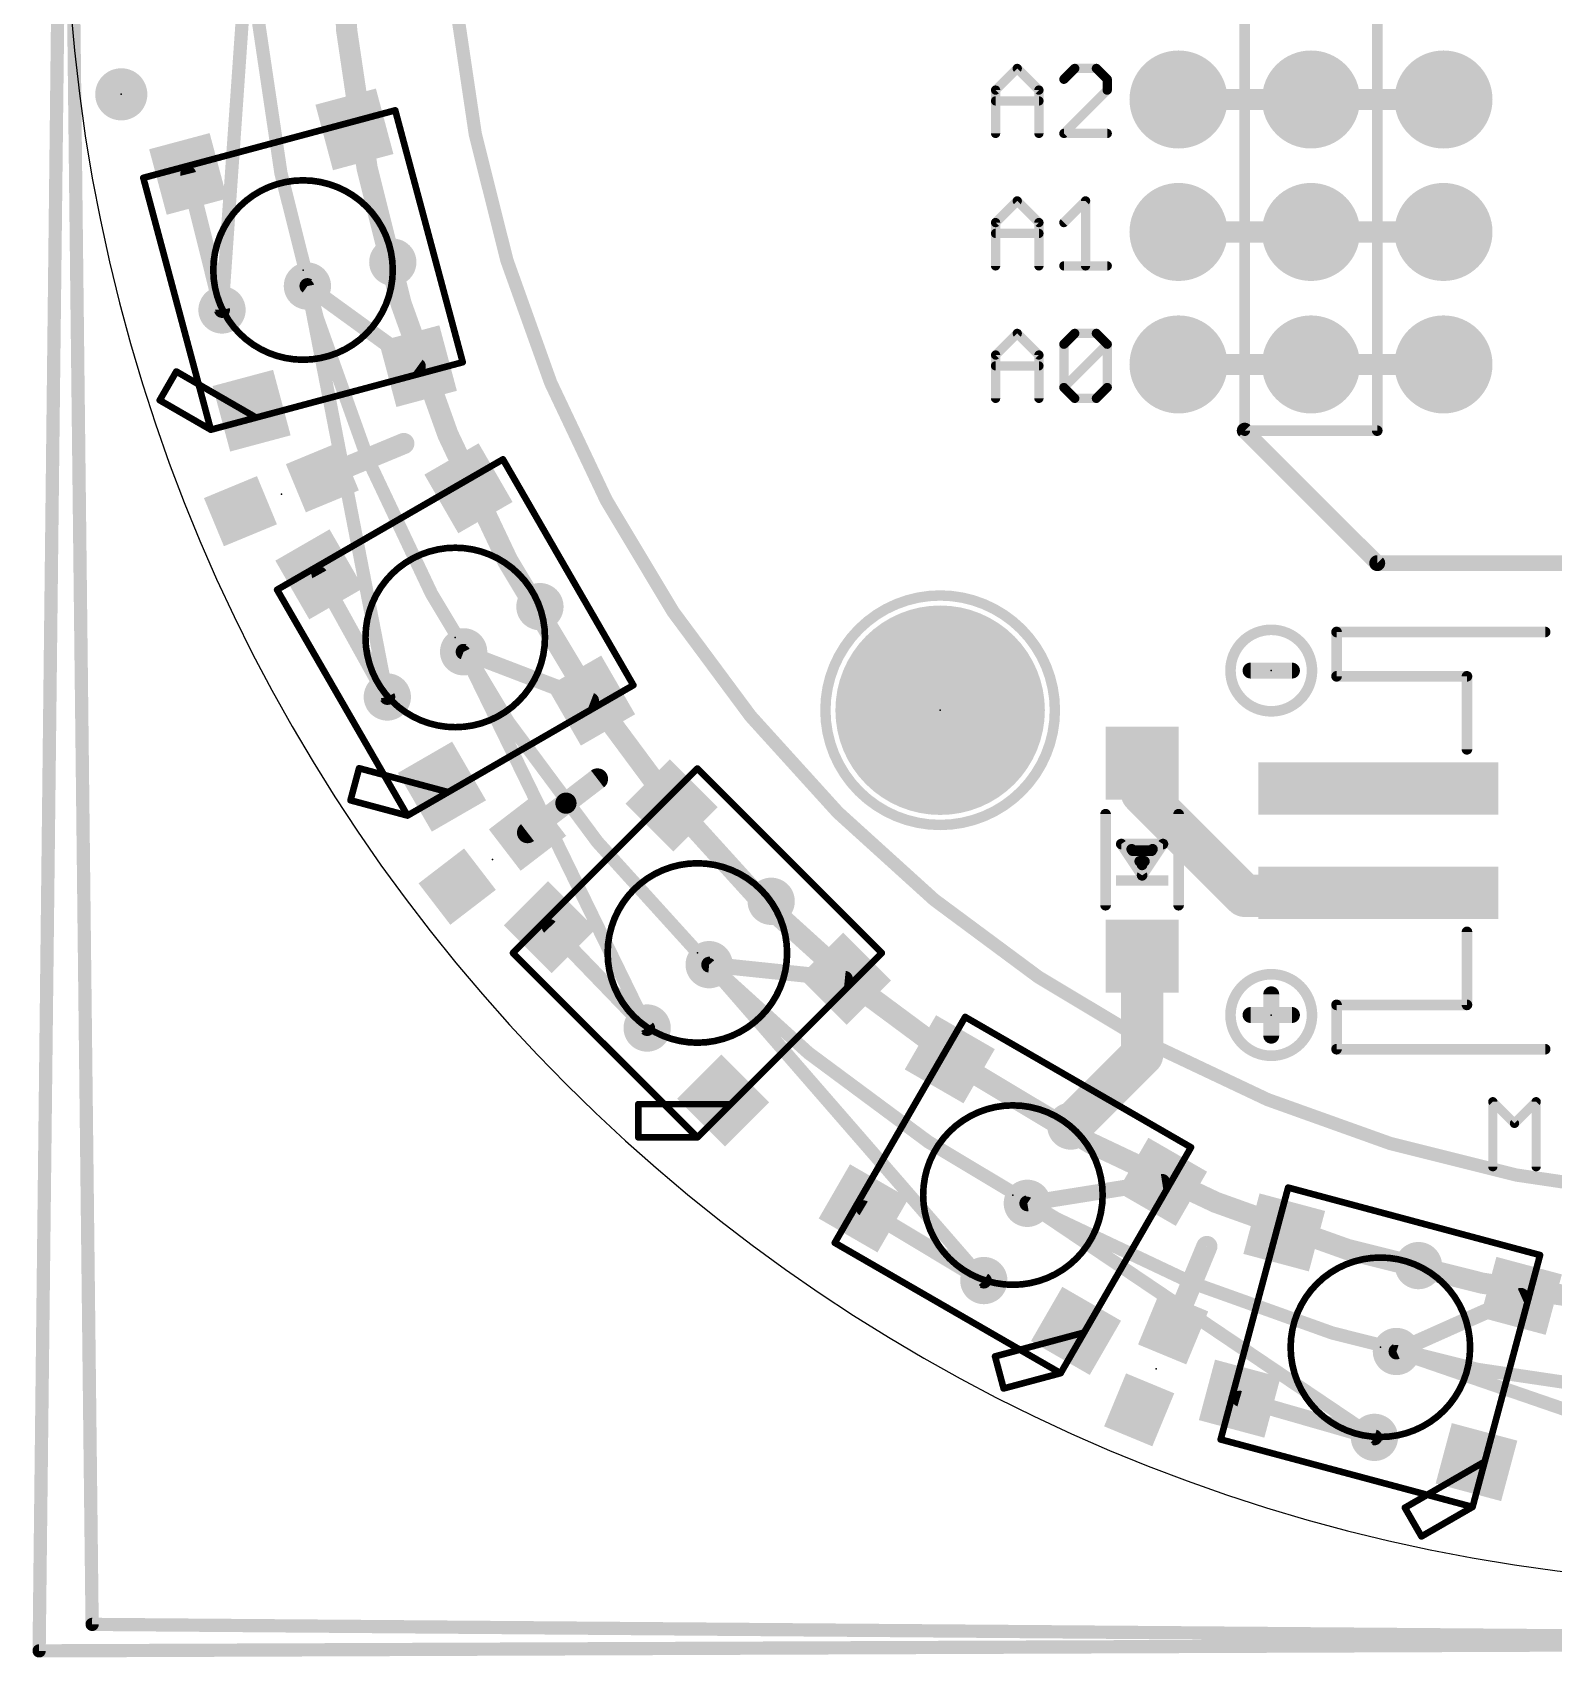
# Model space of a CAD drawing. Extents: x -33.4 to 34.4, y -34.2 to 33.7.
# Drawn here: x -33.4 to -4.24, y -34.16 to -3.01 of the extents above; entities that cross this region are included whole.
import ezdxf

# ---------------------------------------------------------------- set-up
doc = ezdxf.new("R2010")
doc.units = 0
for name, color, linetype in [('1', 12, 'CONTINUOUS'), ('16', 132, 'CONTINUOUS'), ('17', 110, 'CONTINUOUS'), ('18', 110, 'CONTINUOUS'), ('20', 53, 'CONTINUOUS'), ('21', 40, 'CONTINUOUS'), ('23', 40, 'CONTINUOUS')]:
    doc.layers.add(name, color=color, linetype=linetype)

# ---------------------------------------------------------------- blocks, each defined once
blk = doc.blocks.new('RECT')
blk.add_solid([(-0.5, -0.5), (0.5, -0.5), (-0.5, 0.5), (0.5, 0.5)])
blk = doc.blocks.new('PIE')
at = {"const_width": 0.5}
blk.add_lwpolyline([(0, -0.25, 1), (0, 0.25, 1), (0, -0.25)], format="xyb", dxfattribs=at)
blk = doc.blocks.new('ROUNDP')
at = {"const_width": 0.5}
blk.add_lwpolyline([(0, -0.25, 1), (0, 0.25, 1), (0, -0.25)], format="xyb", dxfattribs=at)
blk = doc.blocks.new('ROUNDV')
at = {"const_width": 0.5}
blk.add_lwpolyline([(0, -0.25, 1), (0, 0.25, 1), (0, -0.25)], format="xyb", dxfattribs=at)

msp = doc.modelspace()

# ---------------------------------------------------------------- linework, layer by layer
at = {"layer": '1'}
for points, const_width in [([(-33.02, 33.274), (-32.258, -33.528)], 0.254), ([(-8.89, -4.29), (-11.43, -4.29)], 0.4064), ([(-6.35, -4.29), (-8.89, -4.29)], 0.4064), ([(-29.7678, -8.3254), (-30.4166, -5.7172)], 0.3048), ([(-11.43, -6.83), (-8.89, -6.83)], 0.4064), ([(-8.89, -6.83), (-6.35, -6.83)], 0.4064), ([(-26.0126, -9.4029), (-28.1305, -7.8674)], 0.3048), ([(-8.89, -9.37), (-11.43, -9.37)], 0.4064), ([(-6.35, -9.37), (-8.89, -9.37)], 0.4064), ([(-26.2827, -10.8867), (-26.9865, -11.1783)], 0.4064), ([(-26.9865, -11.1783), (-27.8438, -11.5332)], 0.4064), ([(-27.9006, -13.3948), (-26.5986, -15.746)], 0.3048), ([(-22.6927, -15.8152), (-25.1358, -14.8801)], 0.3048), ([(-12.128, -17.016), (-12.128, -17.59)], 0.8128), ([(-22.5694, -17.318), (-23.1739, -17.782)], 0.4064), ([(-12.128, -17.59), (-10.16, -19.558)], 0.8128), ([(-23.9101, -18.3469), (-23.1739, -17.782)], 0.4064), ([(-10.16, -19.558), (-7.658, -19.558)], 0.8128), ([(-7.658, -19.558), (-7.6, -19.5)], 0.8128), ([(-23.4829, -20.1595), (-21.6169, -22.0937)], 0.3048), ([(-12.128, -20.716), (-12.128, -22.6068)], 0.8128), ([(-20.428, -20.8785), (-17.8261, -21.1495)], 0.3048), ([(-12.128, -22.6068), (-13.4943, -23.973)], 0.8128), ([(-14.3281, -25.4544), (-11.7448, -25.0427)], 0.3048), ([(-17.4652, -25.5506), (-15.162, -26.9359)], 0.3048), ([(-10.8867, -26.2827), (-11.1783, -26.9865)], 0.4064), ([(-11.1783, -26.9865), (-11.5332, -27.8438)], 0.4064), ([(-7.252, -28.2956), (-4.8631, -27.229)], 0.3048), ([(-10.257, -29.2001), (-7.6738, -29.9423)], 0.3048), ([(-32.258, -33.528), (33.528, -34.036)], 0.254)]:
    msp.add_lwpolyline(points, dxfattribs=dict(at, const_width=const_width))
for points, const_width in [([(0, 29.2, 1), (0, -29.2)], 0.254), ([(-25.4, 0, 0.4142), (0, -25.4)], 0.254), ([(-11.43, -4.1884, 1), (-11.43, -4.3916)], 0.2032), ([(-8.89, -4.1884, 1), (-8.89, -4.3916)], 0.2032), ([(-8.89, -4.3916, 1), (-8.89, -4.1884)], 0.2032), ([(-6.35, -4.3916, 1), (-6.35, -4.1884)], 0.2032), ([(-30.3426, -5.6988, 1), (-30.4905, -5.7356)], 0.1524), ([(-11.43, -6.7284, 1), (-11.43, -6.9316)], 0.2032), ([(-8.89, -6.7284, 1), (-8.89, -6.9316)], 0.2032), ([(-8.89, -6.9316, 1), (-8.89, -6.7284)], 0.2032), ([(-6.35, -6.9316, 1), (-6.35, -6.7284)], 0.2032), ([(-28.0858, -7.8057, 1), (-28.1752, -7.9291)], 0.1524), ([(-29.8417, -8.3438, 1), (-29.6938, -8.307)], 0.1524), ([(-26.0573, -9.4646, 1), (-25.9678, -9.3412)], 0.1524), ([(-11.43, -9.2684, 1), (-11.43, -9.4716)], 0.2032), ([(-8.89, -9.2684, 1), (-8.89, -9.4716)], 0.2032), ([(-8.89, -9.4716, 1), (-8.89, -9.2684)], 0.2032), ([(-6.35, -9.4716, 1), (-6.35, -9.2684)], 0.2032), ([(-26.2438, -10.9806, 1), (-26.3215, -10.7928)], 0.2032), ([(-27.0254, -11.0844, 1), (-26.9476, -11.2722)], 0.2032), ([(-26.9476, -11.2722, 1), (-27.0253, -11.0844)], 0.2032), ([(-27.8827, -11.4393, 1), (-27.8049, -11.6271)], 0.2032), ([(-27.8339, -13.3579, 1), (-27.9672, -13.4318)], 0.1524), ([(-25.1086, -14.8089, 1), (-25.1631, -14.9512)], 0.1524), ([(-26.6653, -15.7829, 1), (-26.532, -15.7091)], 0.1524), ([(-22.7199, -15.8863, 1), (-22.6654, -15.744)], 0.1524), ([(-11.9248, -17.016, 1), (-12.3312, -17.016)], 0.4064), ([(-22.5076, -17.3986, 1), (-22.6313, -17.2374)], 0.2032), ([(-11.9843, -17.4463, 1), (-12.2717, -17.7337)], 0.4064), ([(-12.3312, -17.59, 1), (-11.9248, -17.59)], 0.4064), ([(-23.2358, -17.7014, 1), (-23.1121, -17.8626)], 0.2032), ([(-23.1121, -17.8626, 1), (-23.2358, -17.7014)], 0.2032), ([(-23.9719, -18.2663, 1), (-23.8482, -18.4275)], 0.2032), ([(-10.16, -19.3548, 1), (-10.16, -19.7612)], 0.4064), ([(-10.3037, -19.7017, 1), (-10.0163, -19.4143)], 0.4064), ([(-7.8017, -19.4143, 1), (-7.5143, -19.7017)], 0.4064), ([(-7.4563, -19.6437, 1), (-7.7437, -19.3563)], 0.4064), ([(-7.658, -19.7612, 1), (-7.658, -19.3548)], 0.4064), ([(-23.4281, -20.1066, 1), (-23.5378, -20.2125)], 0.1524), ([(-11.9248, -20.716, 1), (-12.3312, -20.716)], 0.4064), ([(-20.4201, -20.8028, 1), (-20.4358, -20.9543)], 0.1524), ([(-17.834, -21.2253, 1), (-17.8182, -21.0737)], 0.1524), ([(-21.6718, -22.1466, 1), (-21.5621, -22.0408)], 0.1524), ([(-12.3312, -22.6068, 1), (-11.9248, -22.6068)], 0.4064), ([(-11.9843, -22.7505, 1), (-12.2717, -22.4631)], 0.4064), ([(-13.6379, -23.8293, 1), (-13.3506, -24.1167)], 0.4064), ([(-11.7328, -25.1179, 1), (-11.7568, -24.9674)], 0.1524), ([(-17.4259, -25.4853, 1), (-17.5044, -25.6159)], 0.1524), ([(-14.3401, -25.3791, 1), (-14.3161, -25.5296)], 0.1524), ([(-10.7928, -26.3215, 1), (-10.9806, -26.2438)], 0.2032), ([(-15.2013, -27.0012, 1), (-15.1227, -26.8706)], 0.1524), ([(-11.0844, -27.0253, 1), (-11.2722, -26.9476)], 0.2032), ([(-11.2722, -26.9476, 1), (-11.0844, -27.0254)], 0.2032), ([(-4.832, -27.2986, 1), (-4.8941, -27.1594)], 0.1524), ([(-11.6271, -27.8049, 1), (-11.4393, -27.8827)], 0.2032), ([(-7.283, -28.226, 1), (-7.2209, -28.3652)], 0.1524), ([(-10.236, -29.1269, 1), (-10.2781, -29.2734)], 0.1524), ([(-7.6949, -30.0155, 1), (-7.6528, -29.869)], 0.1524), ([(-32.2575, -33.4645, 1), (-32.2585, -33.5915)], 0.127), ([(-32.3215, -33.5287, 1), (-32.1945, -33.5273)], 0.127)]:
    msp.add_lwpolyline(points, format="xyb", dxfattribs=dict(at, const_width=const_width))
at = {"layer": '16', "const_width": 0.254}
for points in [[(-32.512, 33.274), (-33.274, -34.036)], [(-29.7678, -8.3254), (-29.2082, -0.3185)], [(-26.5986, -15.746), (-28.1305, -7.8674)], [(-21.6169, -22.0937), (-25.1358, -14.8801)], [(-15.162, -26.9359), (-20.428, -20.8785)], [(-7.6738, -29.9423), (-14.3281, -25.4544)], [(0.3371, -30.9082), (-7.252, -28.2956)], [(-33.274, -34.036), (33.528, -33.782)]]:
    msp.add_lwpolyline(points, dxfattribs=at)
at = {"layer": '16'}
for points, const_width in [([(-27.5085, -0.3, 0.4142), (-0.3, -27.5085)], 0.4064), ([(-28.0682, -7.8553, 1), (-28.1928, -7.8795)], 0.127), ([(-29.8311, -8.3209, 1), (-29.7044, -8.3298)], 0.127), ([(-25.0788, -14.8522, 1), (-25.1929, -14.9079)], 0.127), ([(-26.661, -15.7581, 1), (-26.5363, -15.7338)], 0.127), ([(-20.38, -20.8369, 1), (-20.4759, -20.9202)], 0.127), ([(-21.674, -22.1215, 1), (-21.5599, -22.0658)], 0.127), ([(-14.2926, -25.4017, 1), (-14.3636, -25.507)], 0.127), ([(-15.2099, -26.9776, 1), (-15.1141, -26.8943)], 0.127), ([(-7.2313, -28.2356, 1), (-7.2726, -28.3556)], 0.127), ([(-7.7094, -29.9949, 1), (-7.6383, -29.8896)], 0.127), ([(-33.2742, -33.9725, 1), (-33.2738, -34.0995)], 0.127), ([(-33.3375, -34.0353, 1), (-33.2105, -34.0367)], 0.127)]:
    msp.add_lwpolyline(points, format="xyb", dxfattribs=dict(at, const_width=const_width))
at = {"layer": '20'}
msp.add_arc((0, 0), 32.766, 180, 270, dxfattribs=at)
at = {"layer": '21'}
for points, const_width in [([(-10.16, -10.64), (-10.16, 19.84)], 0.2032), ([(-7.62, 19.84), (-7.62, -10.64)], 0.2032), ([(-14.9368, -4.1099), (-14.5216, -3.6946)], 0.1778), ([(-14.5216, -3.6946), (-14.1064, -4.1099)], 0.1778), ([(-13.4195, -3.6946), (-13.6271, -3.9022)], 0.1778), ([(-13.0043, -3.6946), (-13.4195, -3.6946)], 0.1778), ([(-12.7967, -3.9022), (-13.0043, -3.6946)], 0.1778), ([(-14.9368, -4.9403), (-14.9368, -4.1099)], 0.1778), ([(-14.1064, -4.1099), (-14.1064, -4.9403)], 0.1778), ([(-13.6271, -4.9403), (-12.7967, -4.1099)], 0.1778), ([(-12.7967, -4.1099), (-12.7967, -3.9022)], 0.1778), ([(-14.9368, -4.3175), (-14.1064, -4.3175)], 0.1778), ([(-31.2764, -5.7923), (-26.4468, -4.4982)], 0.127), ([(-26.4468, -4.4982), (-25.1527, -9.3278)], 0.127), ([(-12.7967, -4.9403), (-13.6271, -4.9403)], 0.1778), ([(-30.2153, -9.7526), (-31.2764, -5.7923)], 0.127), ([(-14.9368, -6.6499), (-14.5216, -6.2346)], 0.1778), ([(-14.5216, -6.2346), (-14.1064, -6.6499)], 0.1778), ([(-13.6271, -6.6499), (-13.2119, -6.2346)], 0.1778), ([(-13.2119, -6.2346), (-13.2119, -7.4803)], 0.1778), ([(-14.9368, -7.4803), (-14.9368, -6.6499)], 0.1778), ([(-14.9368, -6.8575), (-14.1064, -6.8575)], 0.1778), ([(-14.1064, -6.6499), (-14.1064, -7.4803)], 0.1778), ([(-13.6271, -7.4803), (-12.7967, -7.4803)], 0.1778), ([(-14.9368, -9.1899), (-14.5216, -8.7746)], 0.1778), ([(-14.5216, -8.7746), (-14.1064, -9.1899)], 0.1778), ([(-13.6271, -8.9822), (-13.4195, -8.7746)], 0.1778), ([(-13.4195, -8.7746), (-13.0043, -8.7746)], 0.1778), ([(-13.0043, -8.7746), (-12.7967, -8.9822)], 0.1778), ([(-13.6271, -9.8127), (-13.6271, -8.9822)], 0.1778), ([(-13.6271, -9.8127), (-12.7967, -8.9822)], 0.1778), ([(-12.7967, -8.9822), (-12.7967, -9.8127)], 0.1778), ([(-25.1527, -9.3278), (-29.113, -10.389)], 0.127), ([(-14.9368, -10.0203), (-14.9368, -9.1899)], 0.1778), ([(-14.9368, -9.3975), (-14.1064, -9.3975)], 0.1778), ([(-14.1064, -9.1899), (-14.1064, -10.0203)], 0.1778), ([(-30.6439, -9.5051), (-30.9621, -10.0562)], 0.127), ([(-30.2153, -9.7526), (-30.6439, -9.5051)], 0.127), ([(-29.9823, -10.6219), (-30.2153, -9.7526)], 0.127), ([(-29.113, -10.389), (-30.2153, -9.7526)], 0.127), ([(-13.4195, -10.0203), (-13.6271, -9.8127)], 0.1778), ([(-13.0043, -10.0203), (-13.4195, -10.0203)], 0.1778), ([(-12.7967, -9.8127), (-13.0043, -10.0203)], 0.1778), ([(-30.9621, -10.0562), (-29.9823, -10.6219)], 0.127), ([(-29.113, -10.389), (-29.9823, -10.6219)], 0.127), ([(-10.16, -10.64), (-7.62, -13.18)], 0.3048), ([(-7.62, -10.64), (-10.16, -10.64)], 0.2032), ([(-28.7117, -13.6899), (-24.3816, -11.1899)], 0.127), ([(-24.3816, -11.1899), (-21.8816, -15.5201)], 0.127), ([(-7.62, -13.18), (7.62, -13.18)], 0.3048), ([(-26.6617, -17.2406), (-28.7117, -13.6899)], 0.127), ([(-8.4, -15.35), (-8.4, -14.5)], 0.2032), ([(-8.4, -14.5), (-4.4, -14.5)], 0.2032), ([(-9.2552, -15.24), (-10.0489, -15.24)], 0.3048), ([(-5.9, -15.35), (-8.4, -15.35)], 0.2032), ([(-5.9, -16.75), (-5.9, -15.35)], 0.2032), ([(-21.8816, -15.5201), (-25.4323, -17.5701)], 0.127), ([(-27.1398, -17.1125), (-27.3045, -17.7272)], 0.127), ([(-26.6617, -17.2406), (-27.1398, -17.1125)], 0.127), ([(-24.19, -20.6545), (-20.6545, -17.119)], 0.127), ([(-20.6545, -17.119), (-17.119, -20.6545)], 0.127), ([(-26.2117, -18.0201), (-26.6617, -17.2406)], 0.127), ([(-25.4323, -17.5701), (-26.6617, -17.2406)], 0.127), ([(-27.3045, -17.7272), (-26.2117, -18.0201)], 0.127), ([(-25.4323, -17.5701), (-26.2117, -18.0201)], 0.127), ([(-12.828, -19.739), (-12.828, -17.993)], 0.2032), ([(-11.428, -17.993), (-11.428, -19.739)], 0.2032), ([(-12.128, -19.166), (-12.528, -18.566)], 0.2032), ([(-12.528, -18.566), (-11.728, -18.566)], 0.2032), ([(-12.128, -18.966), (-12.328, -18.666)], 0.2032), ([(-12.328, -18.666), (-11.928, -18.666)], 0.2032), ([(-12.3091, -18.6944), (-11.9469, -18.6944)], 0.2032), ([(-11.728, -18.566), (-12.128, -19.166)], 0.2032), ([(-11.928, -18.666), (-12.128, -18.966)], 0.2032), ([(-12.1736, -18.8976), (-12.0824, -18.8976)], 0.2032), ([(-5.9, -21.65), (-5.9, -20.25)], 0.2032), ([(-21.2909, -23.5537), (-24.19, -20.6545)], 0.127), ([(-17.119, -20.6545), (-20.0181, -23.5537)], 0.127), ([(-9.652, -21.4472), (-9.652, -22.2408)], 0.3048), ([(-9.2552, -21.844), (-10.0489, -21.844)], 0.3048), ([(-8.4, -22.5), (-8.4, -21.65)], 0.2032), ([(-8.4, -21.65), (-5.9, -21.65)], 0.2032), ([(-18.0201, -26.2117), (-15.5201, -21.8816)], 0.127), ([(-15.5201, -21.8816), (-11.1899, -24.3816)], 0.127), ([(-4.4, -22.5), (-8.4, -22.5)], 0.2032), ([(-21.2909, -23.5537), (-21.7859, -23.5537)], 0.127), ([(-21.7859, -23.5537), (-21.7859, -24.19)], 0.127), ([(-20.6545, -24.19), (-21.2909, -23.5537)], 0.127), ([(-20.0181, -23.5537), (-21.2909, -23.5537)], 0.127), ([(-20.0181, -23.5537), (-20.6545, -24.19)], 0.127), ([(-5.404, -24.7523), (-5.404, -23.5066)], 0.1778), ([(-5.404, -23.5066), (-4.9888, -23.9219)], 0.1778), ([(-4.9888, -23.9219), (-4.5736, -23.5066)], 0.1778), ([(-4.5736, -23.5066), (-4.5736, -24.7523)], 0.1778), ([(-21.7859, -24.19), (-20.6545, -24.19)], 0.127), ([(-11.1899, -24.3816), (-13.2399, -27.9323)], 0.127), ([(-10.6219, -29.9823), (-9.3278, -25.1527)], 0.127), ([(-9.3278, -25.1527), (-4.4982, -26.4468)], 0.127), ([(-14.4694, -28.2617), (-18.0201, -26.2117)], 0.127), ([(-4.4982, -26.4468), (-5.5594, -30.4071)], 0.127), ([(-13.2399, -27.9323), (-14.4694, -28.2617)], 0.127), ([(-13.2399, -27.9323), (-13.6899, -28.7117)], 0.127), ([(-14.4694, -28.2617), (-14.9475, -28.3898)], 0.127), ([(-14.9475, -28.3898), (-14.7828, -29.0045)], 0.127), ([(-13.6899, -28.7117), (-14.4694, -28.2617)], 0.127), ([(-14.7828, -29.0045), (-13.6899, -28.7117)], 0.127), ([(-6.6616, -31.0435), (-10.6219, -29.9823)], 0.127), ([(-5.5594, -30.4071), (-6.6616, -31.0435)], 0.127), ([(-5.5594, -30.4071), (-5.7923, -31.2764)], 0.127), ([(-6.6616, -31.0435), (-7.0903, -31.291)], 0.127), ([(-5.7923, -31.2764), (-6.6616, -31.0435)], 0.127), ([(-7.0903, -31.291), (-6.7721, -31.8421)], 0.127), ([(-6.7721, -31.8421), (-5.7923, -31.2764)], 0.127)]:
    msp.add_lwpolyline(points, dxfattribs=dict(at, const_width=const_width))
for points, const_width in [([(-14.4902, -3.6632, 1), (-14.553, -3.7261)], 0.0889), ([(-14.4902, -3.7261, 1), (-14.553, -3.6632)], 0.0889), ([(-13.4195, -3.6502, 1), (-13.4195, -3.7391)], 0.0889), ([(-13.3881, -3.7261, 1), (-13.4509, -3.6632)], 0.0889), ([(-12.9728, -3.6632, 1), (-13.0357, -3.7261)], 0.0889), ([(-13.0043, -3.7391, 1), (-13.0043, -3.6502)], 0.0889), ([(-14.9683, -4.0784, 1), (-14.9054, -4.1413)], 0.0889), ([(-14.8924, -4.1099, 1), (-14.9813, -4.1099)], 0.0889), ([(-14.0619, -4.1099, 1), (-14.1508, -4.1099)], 0.0889), ([(-14.1378, -4.1413, 1), (-14.075, -4.0784)], 0.0889), ([(-13.6585, -3.8708, 1), (-13.5957, -3.9337)], 0.0889), ([(-12.7522, -3.9022, 1), (-12.8411, -3.9022)], 0.0889), ([(-12.8281, -3.9337, 1), (-12.7652, -3.8708)], 0.0889), ([(-12.7652, -4.1413, 1), (-12.8281, -4.0784)], 0.0889), ([(-14.9368, -4.273, 1), (-14.9368, -4.3619)], 0.0889), ([(-14.1064, -4.3619, 1), (-14.1064, -4.273)], 0.0889), ([(-12.8411, -4.1099, 1), (-12.7522, -4.1099)], 0.0889), ([(-26.4161, -4.49, 1), (-26.4775, -4.5064)], 0.0635), ([(-26.4386, -4.5289, 1), (-26.455, -4.4675)], 0.0635), ([(-14.9813, -4.9403, 1), (-14.8924, -4.9403)], 0.0889), ([(-14.1508, -4.9403, 1), (-14.0619, -4.9403)], 0.0889), ([(-13.6271, -4.8959, 1), (-13.6271, -4.9848)], 0.0889), ([(-13.6585, -4.9089, 1), (-13.5957, -4.9717)], 0.0889), ([(-12.7967, -4.9848, 1), (-12.7967, -4.8959)], 0.0889), ([(-31.2847, -5.7616, 1), (-31.2682, -5.823)], 0.0635), ([(-31.2458, -5.7841, 1), (-31.3071, -5.8005)], 0.0635), ([(-28.2146, -9.2805, 1), (-28.2146, -5.8396, 1), (-28.2146, -9.2805)], 0.127), ([(-14.4902, -6.2032, 1), (-14.553, -6.2661)], 0.0889), ([(-14.4902, -6.2661, 1), (-14.553, -6.2032)], 0.0889), ([(-13.1674, -6.2346, 1), (-13.2563, -6.2346)], 0.0889), ([(-13.1805, -6.2661, 1), (-13.2433, -6.2032)], 0.0889), ([(-14.9683, -6.6184, 1), (-14.9054, -6.6813)], 0.0889), ([(-14.8924, -6.6499, 1), (-14.9813, -6.6499)], 0.0889), ([(-14.9368, -6.813, 1), (-14.9368, -6.9019)], 0.0889), ([(-14.0619, -6.6499, 1), (-14.1508, -6.6499)], 0.0889), ([(-14.1378, -6.6813, 1), (-14.075, -6.6184)], 0.0889), ([(-14.1064, -6.9019, 1), (-14.1064, -6.813)], 0.0889), ([(-13.6585, -6.6184, 1), (-13.5957, -6.6813)], 0.0889), ([(-14.9813, -7.4803, 1), (-14.8924, -7.4803)], 0.0889), ([(-14.1508, -7.4803, 1), (-14.0619, -7.4803)], 0.0889), ([(-13.6271, -7.4359, 1), (-13.6271, -7.5248)], 0.0889), ([(-13.2563, -7.4803, 1), (-13.1674, -7.4803)], 0.0889), ([(-12.7967, -7.5248, 1), (-12.7967, -7.4359)], 0.0889), ([(-14.4902, -8.7432, 1), (-14.553, -8.8061)], 0.0889), ([(-14.4902, -8.8061, 1), (-14.553, -8.7432)], 0.0889), ([(-13.4195, -8.7302, 1), (-13.4195, -8.8191)], 0.0889), ([(-13.3881, -8.8061, 1), (-13.4509, -8.7432)], 0.0889), ([(-12.9728, -8.7432, 1), (-13.0357, -8.8061)], 0.0889), ([(-13.0043, -8.8191, 1), (-13.0043, -8.7302)], 0.0889), ([(-13.6585, -8.9508, 1), (-13.5957, -9.0137)], 0.0889), ([(-13.5827, -8.9822, 1), (-13.6715, -8.9822)], 0.0889), ([(-12.7522, -8.9822, 1), (-12.8411, -8.9822)], 0.0889), ([(-12.7652, -9.0137, 1), (-12.8281, -8.9508)], 0.0889), ([(-12.8281, -9.0137, 1), (-12.7652, -8.9508)], 0.0889), ([(-25.1834, -9.336, 1), (-25.122, -9.3196)], 0.0635), ([(-25.1445, -9.3585, 1), (-25.1609, -9.2972)], 0.0635), ([(-14.9683, -9.1584, 1), (-14.9054, -9.2213)], 0.0889), ([(-14.8924, -9.1899, 1), (-14.9813, -9.1899)], 0.0889), ([(-14.9368, -9.353, 1), (-14.9368, -9.4419)], 0.0889), ([(-14.0619, -9.1899, 1), (-14.1508, -9.1899)], 0.0889), ([(-14.1378, -9.2213, 1), (-14.075, -9.1584)], 0.0889), ([(-14.1064, -9.4419, 1), (-14.1064, -9.353)], 0.0889), ([(-30.6281, -9.4776, 1), (-30.6598, -9.5326)], 0.0635), ([(-30.6164, -9.521, 1), (-30.6714, -9.4892)], 0.0635), ([(-30.1994, -9.7251, 1), (-30.2312, -9.7801)], 0.0635), ([(-30.1846, -9.7444, 1), (-30.2459, -9.7608)], 0.0635), ([(-30.2459, -9.7608, 1), (-30.1846, -9.7444)], 0.0635), ([(-30.2312, -9.7801, 1), (-30.1994, -9.7251)], 0.0635), ([(-13.5957, -9.7813, 1), (-13.6585, -9.8441)], 0.0889), ([(-13.6585, -9.7813, 1), (-13.5957, -9.8441)], 0.0889), ([(-13.6715, -9.8127, 1), (-13.5827, -9.8127)], 0.0889), ([(-13.4195, -9.9759, 1), (-13.4195, -10.0648)], 0.0889), ([(-13.4509, -10.0517, 1), (-13.3881, -9.9889)], 0.0889), ([(-13.0357, -9.9889, 1), (-12.9728, -10.0517)], 0.0889), ([(-13.0043, -10.0648, 1), (-13.0043, -9.9759)], 0.0889), ([(-12.8411, -9.8127, 1), (-12.7522, -9.8127)], 0.0889), ([(-12.7652, -9.8441, 1), (-12.8281, -9.7813)], 0.0889), ([(-30.9463, -10.0287, 1), (-30.978, -10.0837)], 0.0635), ([(-30.9896, -10.0404, 1), (-30.9346, -10.0721)], 0.0635), ([(-14.9813, -10.0203, 1), (-14.8924, -10.0203)], 0.0889), ([(-14.1508, -10.0203, 1), (-14.0619, -10.0203)], 0.0889), ([(-29.9906, -10.5912, 1), (-29.9741, -10.6526)], 0.0635), ([(-30.013, -10.6301, 1), (-29.9517, -10.6137)], 0.0635), ([(-29.9982, -10.6494, 1), (-29.9665, -10.5944)], 0.0635), ([(-29.1212, -10.3583, 1), (-29.1048, -10.4196)], 0.0635), ([(-29.1289, -10.4165, 1), (-29.0971, -10.3615)], 0.0635), ([(-29.1048, -10.4196, 1), (-29.1212, -10.3583)], 0.0635), ([(-10.1061, -10.5861, 1), (-10.2139, -10.6939)], 0.1524), ([(-10.16, -10.5892, 1), (-10.16, -10.6908)], 0.1016), ([(-10.2108, -10.64, 1), (-10.1092, -10.64)], 0.1016), ([(-7.6708, -10.64, 1), (-7.5692, -10.64)], 0.1016), ([(-7.62, -10.6908, 1), (-7.62, -10.5892)], 0.1016), ([(-24.3541, -11.1741, 1), (-24.4091, -11.2058)], 0.0635), ([(-24.3657, -11.2174, 1), (-24.3974, -11.1624)], 0.0635), ([(-25.2966, -16.3255, 1), (-25.2966, -12.8845, 1), (-25.2966, -16.3255)], 0.127), ([(-7.62, -13.1038, 1), (-7.62, -13.2562)], 0.1524), ([(-7.6739, -13.2339, 1), (-7.5661, -13.1261)], 0.1524), ([(-28.6842, -13.6741, 1), (-28.7392, -13.7058)], 0.0635), ([(-28.7276, -13.6624, 1), (-28.6958, -13.7174)], 0.0635), ([(-16, -18.2, 1), (-16, -13.8, 1), (-16, -18.2)], 0.2), ([(-9.652, -16.0217, 1), (-9.652, -14.4583, 1), (-9.652, -16.0217)], 0.2032), ([(-8.3492, -14.5, 1), (-8.4508, -14.5)], 0.1016), ([(-8.4, -14.4492, 1), (-8.4, -14.5508)], 0.1016), ([(-4.4, -14.5508, 1), (-4.4, -14.4492)], 0.1016), ([(-10.0489, -15.1638, 1), (-10.0489, -15.3162)], 0.1524), ([(-9.2552, -15.3162, 1), (-9.2552, -15.1638)], 0.1524), ([(-8.4, -15.2992, 1), (-8.4, -15.4008)], 0.1016), ([(-5.8492, -15.35, 1), (-5.9508, -15.35)], 0.1016), ([(-5.9, -15.4008, 1), (-5.9, -15.2992)], 0.1016), ([(-21.9091, -15.5359, 1), (-21.8541, -15.5042)], 0.0635), ([(-21.8657, -15.5476, 1), (-21.8974, -15.4926)], 0.0635), ([(-8.4508, -15.35, 1), (-8.3492, -15.35)], 0.1016), ([(-5.9508, -16.75, 1), (-5.8492, -16.75)], 0.1016), ([(-27.1316, -17.0819, 1), (-27.148, -17.1432)], 0.0635), ([(-27.1091, -17.1207, 1), (-27.1705, -17.1043)], 0.0635), ([(-20.6321, -17.0965, 1), (-20.677, -17.1414)], 0.0635), ([(-20.6321, -17.1414, 1), (-20.677, -17.0965)], 0.0635), ([(-26.6342, -17.2248, 1), (-26.6892, -17.2565)], 0.0635), ([(-26.6535, -17.21, 1), (-26.6699, -17.2713)], 0.0635), ([(-26.6892, -17.2565, 1), (-26.6342, -17.2248)], 0.0635), ([(-26.6699, -17.2713, 1), (-26.6535, -17.21)], 0.0635), ([(-27.2963, -17.6966, 1), (-27.3127, -17.7579)], 0.0635), ([(-27.3352, -17.719, 1), (-27.2738, -17.7355)], 0.0635), ([(-25.4481, -17.5426, 1), (-25.4164, -17.5976)], 0.0635), ([(-25.4164, -17.5976, 1), (-25.4481, -17.5426)], 0.0635), ([(-25.4405, -17.6007, 1), (-25.424, -17.5394)], 0.0635), ([(-26.2276, -17.9926, 1), (-26.1958, -18.0476)], 0.0635), ([(-26.2392, -18.0359, 1), (-26.1842, -18.0042)], 0.0635), ([(-26.2199, -18.0507, 1), (-26.2035, -17.9894)], 0.0635), ([(-12.7772, -17.993, 1), (-12.8788, -17.993)], 0.1016), ([(-11.3772, -17.993, 1), (-11.4788, -17.993)], 0.1016), ([(-12.4857, -18.5378, 1), (-12.5703, -18.5942)], 0.1016), ([(-12.528, -18.5152, 1), (-12.528, -18.6168)], 0.1016), ([(-12.2857, -18.6378, 1), (-12.3703, -18.6942)], 0.1016), ([(-12.328, -18.6152, 1), (-12.328, -18.7168)], 0.1016), ([(-12.3091, -18.6436, 1), (-12.3091, -18.7452)], 0.1016), ([(-11.8857, -18.6942, 1), (-11.9703, -18.6378)], 0.1016), ([(-11.9469, -18.7452, 1), (-11.9469, -18.6436)], 0.1016), ([(-11.928, -18.7168, 1), (-11.928, -18.6152)], 0.1016), ([(-11.6857, -18.5942, 1), (-11.7703, -18.5378)], 0.1016), ([(-11.728, -18.6168, 1), (-11.728, -18.5152)], 0.1016), ([(-20.6545, -22.375, 1), (-20.6545, -18.9341, 1), (-20.6545, -22.375)], 0.127), ([(-12.1736, -18.8468, 1), (-12.1736, -18.9484)], 0.1016), ([(-12.1703, -18.9378, 1), (-12.0857, -18.9942)], 0.1016), ([(-12.1703, -18.9942, 1), (-12.0857, -18.9378)], 0.1016), ([(-12.0824, -18.9484, 1), (-12.0824, -18.8468)], 0.1016), ([(-12.1703, -19.1378, 1), (-12.0857, -19.1942)], 0.1016), ([(-12.1703, -19.1942, 1), (-12.0857, -19.1378)], 0.1016), ([(-12.8788, -19.739, 1), (-12.7772, -19.739)], 0.1016), ([(-11.4788, -19.739, 1), (-11.3772, -19.739)], 0.1016), ([(-5.8492, -20.25, 1), (-5.9508, -20.25)], 0.1016), ([(-24.1676, -20.6321, 1), (-24.2125, -20.677)], 0.0635), ([(-24.2125, -20.6321, 1), (-24.1676, -20.677)], 0.0635), ([(-17.0965, -20.677, 1), (-17.1414, -20.6321)], 0.0635), ([(-17.1414, -20.677, 1), (-17.0965, -20.6321)], 0.0635), ([(-9.652, -22.6257, 1), (-9.652, -21.0623, 1), (-9.652, -22.6257)], 0.2032), ([(-9.5758, -21.4472, 1), (-9.7282, -21.4472)], 0.1524), ([(-10.0489, -21.7678, 1), (-10.0489, -21.9202)], 0.1524), ([(-9.2552, -21.9202, 1), (-9.2552, -21.7678)], 0.1524), ([(-8.3492, -21.65, 1), (-8.4508, -21.65)], 0.1016), ([(-8.4, -21.5992, 1), (-8.4, -21.7008)], 0.1016), ([(-5.9508, -21.65, 1), (-5.8492, -21.65)], 0.1016), ([(-5.9, -21.7008, 1), (-5.9, -21.5992)], 0.1016), ([(-15.5042, -21.8541, 1), (-15.5359, -21.9091)], 0.0635), ([(-15.4926, -21.8974, 1), (-15.5476, -21.8657)], 0.0635), ([(-9.7282, -22.2408, 1), (-9.5758, -22.2408)], 0.1524), ([(-8.4, -22.4492, 1), (-8.4, -22.5508)], 0.1016), ([(-4.4, -22.5508, 1), (-4.4, -22.4492)], 0.1016), ([(-8.4508, -22.5, 1), (-8.3492, -22.5)], 0.1016), ([(-21.7859, -23.5219, 1), (-21.7859, -23.5854)], 0.0635), ([(-21.7541, -23.5537, 1), (-21.8176, -23.5537)], 0.0635), ([(-21.2909, -23.5219, 1), (-21.2909, -23.5854)], 0.0635), ([(-21.2685, -23.5312, 1), (-21.3134, -23.5761)], 0.0635), ([(-21.3134, -23.5761, 1), (-21.2685, -23.5312)], 0.0635), ([(-21.2909, -23.5854, 1), (-21.2909, -23.5219)], 0.0635), ([(-20.0406, -23.5312, 1), (-19.9957, -23.5761)], 0.0635), ([(-19.9957, -23.5761, 1), (-20.0406, -23.5312)], 0.0635), ([(-20.0181, -23.5854, 1), (-20.0181, -23.5219)], 0.0635), ([(-14.605, -27.0171, 1), (-14.605, -23.5762, 1), (-14.605, -27.0171)], 0.127), ([(-5.3596, -23.5066, 1), (-5.4485, -23.5066)], 0.0889), ([(-5.3726, -23.4752, 1), (-5.4354, -23.5381)], 0.0889), ([(-4.5291, -23.5066, 1), (-4.618, -23.5066)], 0.0889), ([(-4.5421, -23.5381, 1), (-4.605, -23.4752)], 0.0889), ([(-5.0202, -23.8904, 1), (-4.9574, -23.9533)], 0.0889), ([(-5.0202, -23.9533, 1), (-4.9574, -23.8904)], 0.0889), ([(-21.7859, -24.1583, 1), (-21.7859, -24.2218)], 0.0635), ([(-21.8176, -24.19, 1), (-21.7541, -24.19)], 0.0635), ([(-20.677, -24.1676, 1), (-20.6321, -24.2125)], 0.0635), ([(-20.677, -24.2125, 1), (-20.6321, -24.1676)], 0.0635), ([(-20.6545, -24.2218, 1), (-20.6545, -24.1583)], 0.0635), ([(-11.1624, -24.3974, 1), (-11.2174, -24.3657)], 0.0635), ([(-11.2058, -24.4091, 1), (-11.1741, -24.3541)], 0.0635), ([(-5.4485, -24.7523, 1), (-5.3596, -24.7523)], 0.0889), ([(-4.618, -24.7523, 1), (-4.5291, -24.7523)], 0.0889), ([(-9.3196, -25.122, 1), (-9.336, -25.1834)], 0.0635), ([(-9.2972, -25.1609, 1), (-9.3585, -25.1445)], 0.0635), ([(-18.0476, -26.1958, 1), (-17.9926, -26.2276)], 0.0635), ([(-18.0042, -26.1842, 1), (-18.0359, -26.2392)], 0.0635), ([(-7.5601, -29.935, 1), (-7.5601, -26.4941, 1), (-7.5601, -29.935)], 0.127), ([(-4.4675, -26.455, 1), (-4.5289, -26.4386)], 0.0635), ([(-4.5064, -26.4775, 1), (-4.49, -26.4161)], 0.0635), ([(-13.2674, -27.9164, 1), (-13.2124, -27.9481)], 0.0635), ([(-13.2124, -27.9481, 1), (-13.2674, -27.9164)], 0.0635), ([(-13.2317, -27.9629, 1), (-13.2482, -27.9016)], 0.0635), ([(-14.9557, -28.3591, 1), (-14.9392, -28.4205)], 0.0635), ([(-14.9168, -28.3816, 1), (-14.9781, -28.398)], 0.0635), ([(-14.4776, -28.231, 1), (-14.4611, -28.2924)], 0.0635), ([(-14.4535, -28.2342, 1), (-14.4852, -28.2892)], 0.0635), ([(-14.4852, -28.2892, 1), (-14.4535, -28.2342)], 0.0635), ([(-14.4611, -28.2924, 1), (-14.4776, -28.231)], 0.0635), ([(-13.7174, -28.6958, 1), (-13.6624, -28.7276)], 0.0635), ([(-13.7058, -28.7392, 1), (-13.6741, -28.6842)], 0.0635), ([(-13.6817, -28.7424, 1), (-13.6982, -28.681)], 0.0635), ([(-14.791, -28.9738, 1), (-14.7745, -29.0352)], 0.0635), ([(-14.8134, -29.0127, 1), (-14.7521, -28.9963)], 0.0635), ([(-10.6137, -29.9517, 1), (-10.6301, -30.013)], 0.0635), ([(-10.6526, -29.9741, 1), (-10.5912, -29.9906)], 0.0635), ([(-5.59, -30.3989, 1), (-5.5287, -30.4153)], 0.0635), ([(-5.5287, -30.4153, 1), (-5.59, -30.3989)], 0.0635), ([(-5.5435, -30.4346, 1), (-5.5752, -30.3796)], 0.0635), ([(-6.6534, -31.0128, 1), (-6.6698, -31.0742)], 0.0635), ([(-6.6775, -31.016, 1), (-6.6457, -31.071)], 0.0635), ([(-6.6457, -31.071, 1), (-6.6775, -31.016)], 0.0635), ([(-6.6698, -31.0742, 1), (-6.6534, -31.0128)], 0.0635), ([(-7.0628, -31.2751, 1), (-7.1178, -31.3069)], 0.0635), ([(-7.1062, -31.2635, 1), (-7.0744, -31.3185)], 0.0635), ([(-5.823, -31.2682, 1), (-5.7616, -31.2847)], 0.0635), ([(-5.7764, -31.3039, 1), (-5.8082, -31.2489)], 0.0635), ([(-5.8005, -31.3071, 1), (-5.7841, -31.2458)], 0.0635), ([(-6.788, -31.8146, 1), (-6.7562, -31.8696)], 0.0635), ([(-6.7996, -31.858, 1), (-6.7446, -31.8262)], 0.0635)]:
    msp.add_lwpolyline(points, format="xyb", dxfattribs=dict(at, const_width=const_width))
at = {"layer": '23'}
for p in [(-31.6992, -4.191), (-28.2146, -7.5601), (-28.6291, -11.8585), (-25.2966, -14.605), (-9.652, -15.24), (-16, -16), (-24.5844, -18.8643), (-12.128, -18.866), (-20.6545, -20.6545), (-9.652, -21.844), (-14.605, -25.2966), (-7.5601, -28.2146), (-11.8585, -28.6291)]:
    msp.add_point(p, dxfattribs=at)

# ---------------------------------------------------------------- block references
at = {"layer": '1'}
msp.add_blockref('PIE', (-31.6992, -4.191), dxfattribs=at)
for p, xscale, yscale, rotation in [((-27.229, -4.8631), 1.3, 1.2, 285), ((-30.4166, -5.7172), 1.3, 1.2, 285), ((-26.0126, -9.4029), 1.3, 1.2, 285), ((-29.2001, -10.257), 1.3, 1.2, 285), ((-25.0427, -11.7448), 1.3, 1.2, 300), ((-27.9006, -13.3948), 1.3, 1.2, 300), ((-22.6927, -15.8152), 1.3, 1.2, 300), ((-12.128, -17.016), 1.4, 1.4, 180), ((-25.5506, -17.4652), 1.3, 1.2, 300), ((-21.1495, -17.8261), 1.3, 1.2, 315), ((-23.4829, -20.1595), 1.3, 1.2, 315), ((-12.128, -20.716), 1.4, 1.4, 180), ((-17.8261, -21.1495), 1.3, 1.2, 315), ((-15.8152, -22.6927), 1.3, 1.2, 330), ((-20.1595, -23.4829), 1.3, 1.2, 315), ((-11.7448, -25.0427), 1.3, 1.2, 330), ((-17.4652, -25.5506), 1.3, 1.2, 330), ((-9.4029, -26.0126), 1.3, 1.2, 345), ((-4.8631, -27.229), 1.3, 1.2, 345), ((-13.3948, -27.9006), 1.3, 1.2, 330), ((-10.257, -29.2001), 1.3, 1.2, 345), ((-5.7172, -30.4166), 1.3, 1.2, 345)]:
    msp.add_blockref('RECT', p, dxfattribs=dict(at, xscale=xscale, yscale=yscale, rotation=rotation))
at = {"layer": '1', "xscale": 1.1}
for p, rotation in [((-27.8438, -11.5332), 202.5), ((-29.4144, -12.1838), 202.5), ((-23.9101, -18.3469), 217.5), ((-25.2588, -19.3818), 217.5), ((-11.5332, -27.8438), 247.5), ((-12.1838, -29.4144), 247.5)]:
    msp.add_blockref('RECT', p, dxfattribs=dict(at, rotation=rotation))
at = {"layer": '1', "yscale": 4.6, "rotation": 270}
for p in [(-7.6, -17.5), (-7.6, -19.5)]:
    msp.add_blockref('RECT', p, dxfattribs=at)
at = {"layer": '17'}
for p, xscale, yscale in [((-11.43, -4.29), 1.8796, 1.8796), ((-11.43, -4.29), 1.8796, 1.8796), ((-8.89, -4.29), 1.8796, 1.8796), ((-8.89, -4.29), 1.8796, 1.8796), ((-6.35, -4.29), 1.8796, 1.8796), ((-6.35, -4.29), 1.8796, 1.8796), ((-11.43, -6.83), 1.8796, 1.8796), ((-11.43, -6.83), 1.8796, 1.8796), ((-8.89, -6.83), 1.8796, 1.8796), ((-8.89, -6.83), 1.8796, 1.8796), ((-6.35, -6.83), 1.8796, 1.8796), ((-6.35, -6.83), 1.8796, 1.8796), ((-11.43, -9.37), 1.8796, 1.8796), ((-11.43, -9.37), 1.8796, 1.8796), ((-8.89, -9.37), 1.8796, 1.8796), ((-8.89, -9.37), 1.8796, 1.8796), ((-6.35, -9.37), 1.8796, 1.8796), ((-6.35, -9.37), 1.8796, 1.8796), ((-16, -16), 4.016, 4.016), ((-16, -16), 4.016, 4.016)]:
    msp.add_blockref('ROUNDP', p, dxfattribs=dict(at, xscale=xscale, yscale=yscale))
at = {"layer": '18', "xscale": 0.9064, "yscale": 0.9064}
for p in [(-26.4935, -7.4094), (-26.4935, -7.4094), (-28.1305, -7.8674), (-28.1305, -7.8674), (-29.7678, -8.3254), (-29.7678, -8.3254), (-23.6728, -14.0139), (-23.6728, -14.0139), (-25.1358, -14.8801), (-25.1358, -14.8801), (-26.5986, -15.746), (-26.5986, -15.746), (-19.2392, -19.6637), (-19.2392, -19.6637), (-20.428, -20.8785), (-20.428, -20.8785), (-21.6169, -22.0937), (-21.6169, -22.0937), (-13.4943, -23.973), (-13.4943, -23.973), (-14.3281, -25.4544), (-14.3281, -25.4544), (-15.162, -26.9359), (-15.162, -26.9359), (-6.8298, -26.6487), (-6.8298, -26.6487), (-7.252, -28.2956), (-7.252, -28.2956), (-7.6738, -29.9423), (-7.6738, -29.9423)]:
    msp.add_blockref('ROUNDV', p, dxfattribs=at)
at = {"layer": '21', "xscale": 0.2, "rotation": 90}
msp.add_blockref('RECT', (-12.128, -19.266), dxfattribs=at)

doc.saveas('drawing.dxf')
